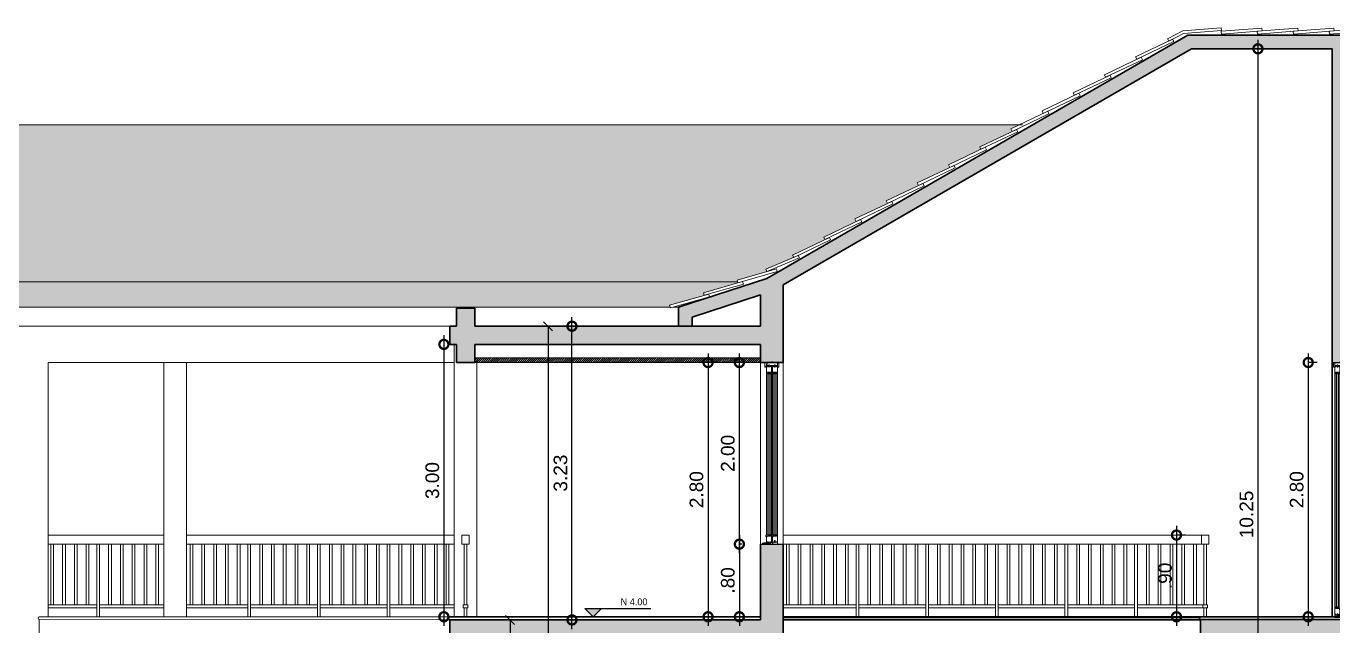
# Model space of a CAD drawing. Header units: metres. Extents: x -44 to 358, y -286 to 66.
# Drawn here: x 79.37 to 93.77, y -49.36 to -42.75 of the extents above; entities that cross this region are included whole.
import ezdxf

# ---------------------------------------------------------------- set-up
doc = ezdxf.new("R2010")
doc.units = ezdxf.units.M
doc.header["$LTSCALE"] = 0.3
doc.header["$PDMODE"] = 3
doc.linetypes.add('CONTINU', pattern=[0])
for name, color, linetype, lineweight in [('A-FLOR', 253, 'Continuous', 0), ('A-ROOF', 7, 'Continuous', 9), ('A-WALL', 7, 'Continuous', 30), ('corte', 7, 'Continuous', 30), ('PLF 01', 252, 'Continuous', 9), ('SE-2', 252, 'Continuous', 9), ('SE-3', 253, 'Continuous', 5)]:
    doc.layers.add(name, color=color, linetype=linetype, lineweight=lineweight)
doc.layers.add('DIMENSIONES', color=7, linetype='Continuous')
doc.layers.add('TEXTOS', color=4, linetype='Continuous')
doc.layers.add('PUERTA', color=2, linetype='Continuous', plot=False)
doc.layers.add('RELLENO SECCION', color=8, linetype='Continuous', lineweight=0, transparency=0.4)
doc.styles.add('ESC100-2mm', font='arial.ttf', dxfattribs={"height": 0.15})
doc.styles.add('SMPLEX', font='simplex.shx')
doc.dimstyles.new('DIM-50', dxfattribs={"dimscale": 0.5, "dimtxt": 0.2, "dimasz": 0.2, "dimexe": 0.2, "dimexo": 0.2, "dimgap": 0.1, "dimtad": 0, "dimtih": 1, "dimtoh": 1, "dimzin": 0, "dimdsep": 46, "dimtxsty": 'SMPLEX', "dimblk1": 'OBLIQUE', "dimblk2": 'OBLIQUE', "dimsah": 1, "dimcen": 0.2, "dimclrd": 4, "dimclre": 4, "dimclrt": 4, "dimadec": 0, "dimazin": 0, "dimtfac": 1, "dimtmove": 0, "dimatfit": 3, "dimldrblk": 'OPEN30', "dimfxl": 0.3, "dimfxlon": 1, "dimtfill": 1, "dimtolj": 1, "dimtzin": 0, "dimarcsym": 0})
doc.dimstyles.new('DIMS100', dxfattribs={"dimtxt": 0.15, "dimasz": 0.2, "dimexe": 0.1, "dimexo": 0.1, "dimgap": 0.05, "dimtad": 2, "dimzin": 4, "dimdsep": 46, "dimtxsty": 'ESC100-2mm', "dimblk": 'DOTSMALL', "dimcen": 0.1, "dimdle": 0.1, "dimclrd": 256, "dimclre": 256, "dimclrt": 1, "dimadec": 0, "dimazin": 0, "dimtfac": 1, "dimtix": 1, "dimtmove": 2, "dimatfit": 3, "dimfxl": 1, "dimtolj": 1, "dimtzin": 0, "dimlwd": -1, "dimarcsym": 0})
pattern_1 = [(0, (-390.86144, -50.40968), (0.51816, 0.24384), [0.12192, -0.1016, 0.14224, -0.06096, 0.18288, -0.08128]), (0, (-390.73952, -50.39952), (0.51816, 0.24384), [0.1016, -0.38608, 0.08128, -0.12192]), (0, (-390.49568, -50.42492), (0.51816, 0.24384), [0.06096, -0.62992]), (90, (-390.86144, -50.40968), (-0.17272, 0.24384), [0.23368, -0.74168]), (90, (-390.73952, -50.40968), (-0.17272, 0.24384), [0.2286, -0.74676]), (90, (-390.63792, -50.40968), (-0.17272, 0.24384), [0.21336, -0.762]), (90, (-390.49568, -50.42492), (-0.17272, 0.24384), [0.23368, -0.74168]), (90, (-390.43472, -50.42492), (-0.17272, 0.24384), [0.23368, -0.74168]), (90, (-390.25184, -50.40968), (-0.17272, 0.24384), [0.22352, -0.75184])]

# ---------------------------------------------------------------- blocks, each defined once
blk = doc.blocks.new('Fenton Door Base01')
blk.add_lwpolyline([(50, 66), (50, 58), (54, 57), (54, 1), (52, 0), (47, 0), (47, 6), (44, 6), (44, 0), (10, 0), (10, 6), (7, 6), (7, 0), (1, 0), (0, 1), (0, 82), (1, 84), (9, 86), (10, 86), (11, 86), (11, 68), (34, 68), (50, 66)], close=True)
blk = doc.blocks.new('Fenton Door Base02')
blk.add_lwpolyline([(24, 0), (10, 0), (10, 6), (7, 6), (7, 0), (1, 0), (0, 1), (0, 82), (1, 84), (9, 86), (10, 86), (11, 86), (11, 68), (34, 68), (50, 66), (50, 58), (54, 57), (54, 1), (52, 0), (47, 0), (47, 6), (44, 6), (44, 0), (30, 0), (30, 10), (24, 10)], close=True)
blk = doc.blocks.new('Fenton Door Jamb03')
blk.add_lwpolyline([(84, 1), (86, 9), (86, 10), (86, 11), (68, 11), (68, 52), (67, 54), (1, 54), (0, 52), (0, 47), (6, 47), (6, 44), (0, 44), (0, 30), (10, 30), (10, 24), (0, 24), (0, 10), (6, 10), (6, 7), (0, 7), (0, 1), (1, 0), (82, 0)], close=True)
blk = doc.blocks.new('Fenton Bead')
at = {"color": 7}
blk.add_lwpolyline([(2, 12, -0.341999), (0, 11), (0, 11), (0, 1), (1, 0), (18, 0), (18, 0), (15, 13, 0.339454), (13, 14), (4, 14, 0.341999)], format="xyb", close=True, dxfattribs=at)
blk = doc.blocks.new('Fenton Door Drip')
at = {"ltscale": 20}
blk.add_lwpolyline([(19, -9), (19, -22, -0.414138), (17, -24), (15, -24, -0.414214), (14, -22), (14, -17), (0, -15), (0, 0), (15, -4, -0.339454)], format="xyb", close=True, dxfattribs=at)
blk = doc.blocks.new('Fenton Casing Head')
blk.add_lwpolyline([(54, 34), (54, 30), (66, 30), (66, 34), (118, 34), (120, 33), (120, 26), (114, 26), (114, 14), (120, 14), (120, 2), (118, 0), (102, 0), (102, 4), (83, 4), (83, 0), (30, 0), (30, 10), (24, 10), (24, 0), (2, 0), (0, 2), (0, 33), (2, 34), (54, 34)])
blk = doc.blocks.new('Fenton Casing Head Strip')
blk.add_lwpolyline([(16, 16), (0, 19), (0, 12), (-4, 12), (-4, 0), (0, 0), (0, -15), (4, -15), (11, -30, 0.802585), (17, -28), (17, 15)], format="xyb", close=True)
blk = doc.blocks.new('A$C0a39a3fe')
at = {"layer": 'SE-2'}
for p, q in [((0.26, 0.379), (0.26, -2.196)), ((0.277, 0.392), (0.301, 0.387)), ((0.301, 0.392), (0.277, 0.387)), ((0.279, 0.387), (0.299, 0.381)), ((0.299, 0.387), (0.279, 0.381)), ((0.315, 0.378), (0.315, -2.195)), ((0.326, 0.379), (0.326, -2.196)), ((0.343, 0.392), (0.367, 0.387)), ((0.367, 0.392), (0.343, 0.387)), ((0.345, 0.387), (0.365, 0.381)), ((0.365, 0.387), (0.345, 0.381)), ((0.381, -2.195), (0.381, 0.378)), ((0.277, -2.21), (0.301, -2.205)), ((0.301, -2.21), (0.277, -2.205)), ((0.279, -2.205), (0.299, -2.199)), ((0.299, -2.205), (0.279, -2.199)), ((0.343, -2.21), (0.367, -2.205)), ((0.367, -2.21), (0.343, -2.205)), ((0.345, -2.205), (0.365, -2.199)), ((0.365, -2.205), (0.345, -2.199))]:
    blk.add_line(p, q, dxfattribs=at)
for points in [[(0.315, 0.509), (0.327, 0.509), (0.327, 0.496), (0.315, 0.496)], [(0.275, 0.374), (0.275, 0.386), (0.274, 0.386), (0.274, 0.374)], [(0.279, -2.205), (0.279, 0.387), (0.275, 0.387), (0.275, -2.205)], [(0.277, 0.392), (0.277, 0.387), (0.301, 0.387), (0.301, 0.392)], [(0.279, 0.387), (0.279, 0.381), (0.299, 0.381), (0.299, 0.387)], [(0.279, 0.381), (0.279, 0.376), (0.299, 0.376), (0.299, 0.381)], [(0.299, -2.205), (0.299, 0.387), (0.303, 0.387), (0.303, -2.205)], [(0.304, 0.374), (0.304, 0.386), (0.303, 0.386), (0.303, 0.374)], [(0.341, 0.374), (0.341, 0.386), (0.34, 0.386), (0.34, 0.374)], [(0.345, -2.205), (0.345, 0.387), (0.341, 0.387), (0.341, -2.205)], [(0.343, 0.392), (0.343, 0.387), (0.367, 0.387), (0.367, 0.392)], [(0.345, 0.387), (0.345, 0.381), (0.365, 0.381), (0.365, 0.387)], [(0.345, 0.381), (0.345, 0.376), (0.365, 0.376), (0.365, 0.381)], [(0.365, -2.205), (0.365, 0.387), (0.369, 0.387), (0.369, -2.205)], [(0.37, 0.374), (0.37, 0.386), (0.369, 0.386), (0.369, 0.374)], [(0.275, -2.192), (0.275, -2.204), (0.274, -2.204), (0.274, -2.192)], [(0.277, -2.21), (0.277, -2.205), (0.301, -2.205), (0.301, -2.21)], [(0.279, -2.199), (0.279, -2.194), (0.299, -2.194), (0.299, -2.199)], [(0.279, -2.205), (0.279, -2.199), (0.299, -2.199), (0.299, -2.205)], [(0.304, -2.192), (0.304, -2.204), (0.303, -2.204), (0.303, -2.192)], [(0.351, -2.283), (0.351, -2.292), (0.357, -2.292), (0.357, -2.283), (0.381, -2.283), (0.381, -2.309), (0.33, -2.309), (0.33, -2.285), (0.343, -2.285), (0.343, -2.283)], [(0.341, -2.192), (0.341, -2.204), (0.34, -2.204), (0.34, -2.192)], [(0.343, -2.21), (0.343, -2.205), (0.367, -2.205), (0.367, -2.21)], [(0.345, -2.199), (0.345, -2.194), (0.365, -2.194), (0.365, -2.199)], [(0.345, -2.205), (0.345, -2.199), (0.365, -2.199), (0.365, -2.205)], [(0.357, -2.268), (0.351, -2.268), (0.351, -2.288), (0.357, -2.288)], [(0.37, -2.192), (0.37, -2.204), (0.369, -2.204), (0.369, -2.192)]]:
    blk.add_lwpolyline(points, close=True, dxfattribs=at)
blk.add_lwpolyline([(0.379, 0.466), (0.379, 0.465), (0.383, 0.465), (0.39, 0.45, 0.802585), (0.396, 0.451), (0.396, 0.494), (0.394, 0.496), (0.381, 0.498)], format="xyb", dxfattribs=at)
for points in [[(0.306, -2.299), (0.305, -2.299), (0.304, -2.3), (0.291, -2.308, 0.244051), (0.29, -2.308, -0.388176), (0.289, -2.309), (0.288, -2.309, -0.414214), (0.287, -2.308), (0.287, -2.307, 0.414214), (0.286, -2.306), (0.257, -2.307, 0.405973), (0.256, -2.308), (0.256, -2.308, -0.414214), (0.255, -2.309), (0.254, -2.309, -0.414214), (0.253, -2.308), (0.253, -2.308, 0.422502), (0.252, -2.307), (0.238, -2.308, 0.405973), (0.237, -2.308), (0.237, -2.308, -0.414214), (0.236, -2.309), (0.235, -2.309, -0.395103), (0.234, -2.308, 0.403281), (0.234, -2.308), (0.226, -2.308, -0.422502), (0.226, -2.307), (0.226, -2.301, 0.450766), (0.225, -2.3), (0.218, -2.301, 0.329829), (0.218, -2.301, -0.364332), (0.217, -2.302), (0.216, -2.302, -0.414214), (0.216, -2.301), (0.216, -2.3, -0.378582), (0.217, -2.299), (0.218, -2.299), (0.218, -2.299, -0.414214), (0.219, -2.299), (0.219, -2.299), (0.221, -2.299), (0.221, -2.298, -0.414214), (0.222, -2.298), (0.222, -2.298), (0.224, -2.298), (0.224, -2.298, -0.414214), (0.224, -2.298), (0.225, -2.298), (0.227, -2.298), (0.227, -2.298, -0.414214), (0.227, -2.298), (0.228, -2.298), (0.23, -2.297), (0.23, -2.297, -0.414214), (0.23, -2.297), (0.231, -2.297), (0.233, -2.297), (0.233, -2.297, -0.414214), (0.233, -2.297), (0.234, -2.297), (0.236, -2.297), (0.236, -2.296, -0.414214), (0.236, -2.296), (0.237, -2.297), (0.239, -2.296), (0.239, -2.296, -0.414214), (0.239, -2.296), (0.24, -2.296), (0.242, -2.296), (0.242, -2.296, -0.414214), (0.242, -2.296), (0.243, -2.296), (0.245, -2.296), (0.245, -2.295, -0.414214), (0.245, -2.295), (0.246, -2.296), (0.248, -2.295), (0.248, -2.295, -0.414214), (0.248, -2.295), (0.249, -2.295), (0.251, -2.295), (0.251, -2.295, -0.414214), (0.251, -2.295), (0.252, -2.295), (0.254, -2.295), (0.254, -2.294, -0.414214), (0.254, -2.294), (0.255, -2.294), (0.257, -2.294), (0.257, -2.294, -0.414214), (0.257, -2.294), (0.257, -2.294), (0.26, -2.294), (0.26, -2.294, -0.414214), (0.26, -2.293), (0.26, -2.294), (0.263, -2.293), (0.263, -2.293, -0.414214), (0.263, -2.293), (0.263, -2.293), (0.266, -2.293), (0.266, -2.293, -0.414214), (0.266, -2.293), (0.266, -2.293), (0.269, -2.293), (0.269, -2.292, -0.414214), (0.269, -2.292), (0.269, -2.293), (0.272, -2.292), (0.272, -2.292, -0.414214), (0.272, -2.292), (0.272, -2.292), (0.275, -2.292), (0.275, -2.292, -0.414214), (0.275, -2.292), (0.275, -2.292), (0.278, -2.292), (0.278, -2.291, -0.414214), (0.278, -2.291), (0.278, -2.291), (0.281, -2.291), (0.281, -2.291, -0.414214), (0.281, -2.291), (0.281, -2.291), (0.283, -2.291), (0.284, -2.291, -0.414214), (0.284, -2.291), (0.284, -2.291), (0.287, -2.29, 0.378407), (0.287, -2.29), (0.287, -2.288, 0.246831), (0.287, -2.288, -3.20714), (0.29, -2.288, 0.246102), (0.29, -2.288), (0.29, -2.294, 0.09863), (0.29, -2.294), (0.294, -2.302, 0.452928), (0.294, -2.302), (0.328, -2.283, -0.131652), (0.328, -2.283), (0.342, -2.283, -0.414214), (0.342, -2.283), (0.342, -2.285, -0.414214), (0.342, -2.285), (0.33, -2.285, 0.414214), (0.33, -2.285), (0.33, -2.308, -1), (0.328, -2.308), (0.328, -2.287, 0.57735), (0.327, -2.287)], [(0.228, -2.3, 0.378582), (0.228, -2.3), (0.228, -2.305, 0.424375), (0.228, -2.306), (0.29, -2.304, 0.523626), (0.29, -2.302), (0.287, -2.293, 0.337147), (0.286, -2.293)], [(0.291, -2.294), (0.291, -2.29), (0.284, -2.291), (0.262, -2.294), (0.262, -2.291), (0.327, -2.283), (0.294, -2.302, -0.452928), (0.294, -2.302)]]:
    blk.add_lwpolyline(points, format="xyb", close=True, dxfattribs=at)
at = {"layer": 'SE-3'}
for p, q in [((0.213, -2.3), (0.213, 0.5)), ((0.413, 0.5), (0.413, -2.3))]:
    blk.add_line(p, q, dxfattribs=at)
at = {"layer": 'SE-2', "xscale": -0.001000000023175567, "yscale": 0.001000000023175567, "zscale": 0.001000000023175567}
for name, p in [('Fenton Casing Head Strip', (0.261, 0.48)), ('Fenton Casing Head', (0.381, 0.466)), ('Fenton Door Drip', (0.274, -2.192)), ('Fenton Door Base01', (0.315, -2.278)), ('Fenton Door Drip', (0.34, -2.192)), ('Fenton Door Base02', (0.381, -2.278))]:
    blk.add_blockref(name, p, dxfattribs=at)
at = {"layer": 'SE-2', "xscale": -0.001000000023175567, "yscale": 0.001000000023175567, "zscale": 0.001000000023175567, "rotation": 90}
for name, p in [('Fenton Door Jamb03', (0.315, 0.46)), ('Fenton Door Jamb03', (0.381, 0.46)), ('Fenton Bead', (0.274, 0.392)), ('Fenton Bead', (0.34, 0.392))]:
    blk.add_blockref(name, p, dxfattribs=at)
blk = doc.blocks.new('_DotSmall')
at = {"layer": 'PUERTA', "color": 0, "linetype": 'Continuous', "const_width": 0.5}
blk.add_lwpolyline([(-0.0625, 0, 1), (0.0625, 0, 1)], format="xyb", close=True, dxfattribs=at)
blk = doc.blocks.new('*D1071')
at = {"layer": 'DEFPOINTS', "color": 0, "transparency": 16777216}
for p in [(334.2, 30.127), (334.072, 29.327), (334.2, 29.327)]:
    blk.add_point(p, dxfattribs=at)
at = {"layer": 'DIMENSIONES', "transparency": 16777216}
blk.add_line((334.072, 30.227), (334.072, 29.227), dxfattribs=at)
at = {"layer": 'DIMENSIONES', "lineweight": -2, "transparency": 16777216}
for p, q in [((334.1, 30.127), (334.072, 30.127)), ((334.1, 29.327), (334.072, 29.327))]:
    blk.add_line(p, q, dxfattribs=at)
at = {"layer": 'DIMENSIONES', "transparency": 16777216, "xscale": 0.2, "yscale": 0.2, "zscale": 0.2}
for p, rotation in [((334.072, 30.127), 90), ((334.072, 29.327), 270)]:
    blk.add_blockref('_DotSmall', p, dxfattribs=dict(at, rotation=rotation))
at = {"layer": 'DIMENSIONES', "color": 5, "transparency": 16777216, "insert": (333.945, 29.727), "char_height": 0.15, "attachment_point": 5, "rotation": 90, "style": 'ESC100-2mm'}
blk.add_mtext('\\A1;.80', dxfattribs=at)
blk = doc.blocks.new('*D1072')
at = {"layer": 'DEFPOINTS', "color": 0, "transparency": 16777216}
for p in [(334.072, 32.127), (334.2, 32.127), (334.2, 30.127)]:
    blk.add_point(p, dxfattribs=at)
at = {"layer": 'DIMENSIONES', "transparency": 16777216}
blk.add_line((334.072, 30.027), (334.072, 32.227), dxfattribs=at)
at = {"layer": 'DIMENSIONES', "lineweight": -2, "transparency": 16777216}
for p, q in [((334.1, 32.127), (334.072, 32.127)), ((334.1, 30.127), (334.072, 30.127))]:
    blk.add_line(p, q, dxfattribs=at)
at = {"layer": 'DIMENSIONES', "transparency": 16777216, "xscale": 0.2, "yscale": 0.2, "zscale": 0.2}
for p, rotation in [((334.072, 32.127), 90), ((334.072, 30.127), 270)]:
    blk.add_blockref('_DotSmall', p, dxfattribs=dict(at, rotation=rotation))
at = {"layer": 'DIMENSIONES', "color": 5, "transparency": 16777216, "insert": (333.945, 31.127), "char_height": 0.15, "attachment_point": 5, "rotation": 90, "style": 'ESC100-2mm'}
blk.add_mtext('\\A1;2.00', dxfattribs=at)
blk = doc.blocks.new('*D1075')
at = {"layer": 'DEFPOINTS', "color": 0, "transparency": 16777216}
for p in [(340.731, 32.127), (340.342, 29.327), (340.636, 29.327)]:
    blk.add_point(p, dxfattribs=at)
at = {"layer": 'DIMENSIONES', "transparency": 16777216}
blk.add_line((340.342, 32.227), (340.342, 29.227), dxfattribs=at)
at = {"layer": 'DIMENSIONES', "lineweight": -2, "transparency": 16777216}
for p, q in [((340.442, 32.127), (340.342, 32.127)), ((340.442, 29.327), (340.342, 29.327))]:
    blk.add_line(p, q, dxfattribs=at)
at = {"layer": 'DIMENSIONES', "transparency": 16777216, "xscale": 0.2, "yscale": 0.2, "zscale": 0.2}
for p, rotation in [((340.342, 32.127), 90), ((340.342, 29.327), 270)]:
    blk.add_blockref('_DotSmall', p, dxfattribs=dict(at, rotation=rotation))
at = {"layer": 'DIMENSIONES', "color": 5, "transparency": 16777216, "insert": (340.215, 30.727), "char_height": 0.15, "attachment_point": 5, "rotation": 90, "style": 'ESC100-2mm'}
blk.add_mtext('\\A1;2.80', dxfattribs=at)
blk = doc.blocks.new('*D1076')
at = {"layer": 'DEFPOINTS', "color": 0, "transparency": 16777216}
for p in [(340.807, 35.732), (339.926, 25.327), (352.73, 25.327)]:
    blk.add_point(p, dxfattribs=at)
at = {"layer": 'DIMENSIONES', "lineweight": -2, "transparency": 16777216}
for p, q in [((352.63, 35.732), (352.73, 35.732)), ((352.63, 25.327), (352.73, 25.327))]:
    blk.add_line(p, q, dxfattribs=at)
at = {"layer": 'DIMENSIONES', "transparency": 16777216}
blk.add_line((352.73, 35.832), (352.73, 25.227), dxfattribs=at)
at = {"layer": 'DIMENSIONES', "transparency": 16777216, "xscale": 0.2, "yscale": 0.2, "zscale": 0.2}
for p, rotation in [((352.73, 35.732), 90), ((352.73, 25.327), 270)]:
    blk.add_blockref('_DotSmall', p, dxfattribs=dict(at, rotation=rotation))
at = {"layer": 'DIMENSIONES', "color": 5, "transparency": 16777216, "insert": (352.857, 30.529), "char_height": 0.15, "attachment_point": 5, "rotation": 90, "style": 'ESC100-2mm'}
blk.add_mtext('\\A1;10.40', dxfattribs=at)
blk = doc.blocks.new('*D1077')
at = {"layer": 'DEFPOINTS', "color": 0, "transparency": 16777216}
for p in [(339.878, 35.582), (339.788, 25.327), (339.878, 25.327)]:
    blk.add_point(p, dxfattribs=at)
at = {"layer": 'DIMENSIONES', "transparency": 16777216}
blk.add_line((339.788, 35.682), (339.788, 25.227), dxfattribs=at)
at = {"layer": 'DIMENSIONES', "transparency": 16777216, "xscale": 0.2, "yscale": 0.2, "zscale": 0.2}
for p, rotation in [((339.788, 35.582), 90), ((339.788, 25.327), 270)]:
    blk.add_blockref('_DotSmall', p, dxfattribs=dict(at, rotation=rotation))
at = {"layer": 'DIMENSIONES', "color": 5, "transparency": 16777216, "insert": (339.662, 30.454), "char_height": 0.15, "attachment_point": 5, "rotation": 90, "style": 'ESC100-2mm'}
blk.add_mtext('\\A1;10.25', dxfattribs=at)
blk = doc.blocks.new('*D1087')
at = {"layer": 'DEFPOINTS', "color": 0, "transparency": 16777216}
for p in [(339.246, 30.227), (338.89, 29.327), (339.246, 29.327)]:
    blk.add_point(p, dxfattribs=at)
at = {"layer": 'DIMENSIONES', "transparency": 16777216}
blk.add_line((338.89, 30.327), (338.89, 29.227), dxfattribs=at)
at = {"layer": 'DIMENSIONES', "lineweight": -2, "transparency": 16777216}
for p, q in [((338.99, 30.227), (338.89, 30.227)), ((338.99, 29.327), (338.89, 29.327))]:
    blk.add_line(p, q, dxfattribs=at)
at = {"layer": 'DIMENSIONES', "transparency": 16777216, "xscale": 0.2, "yscale": 0.2, "zscale": 0.2}
for p, rotation in [((338.89, 30.227), 90), ((338.89, 29.327), 270)]:
    blk.add_blockref('_DotSmall', p, dxfattribs=dict(at, rotation=rotation))
at = {"layer": 'DIMENSIONES', "color": 5, "transparency": 16777216, "insert": (338.764, 29.777), "char_height": 0.15, "attachment_point": 5, "rotation": 90, "style": 'ESC100-2mm'}
blk.add_mtext('\\A1;.90', dxfattribs=at)
blk = doc.blocks.new('INDI.PISO')
blk.add_hatch(color=256).paths.add_polyline_path([(0, 0), (0.183, 0), (0.092, -0.092)])
blk.add_line((0.183, 0), (0.728, 0))
blk.add_lwpolyline([(0, 0), (0.183, 0), (0.092, -0.092), (0, 0)])
blk = doc.blocks.new('*D1091')
at = {"layer": 'DEFPOINTS', "color": 0, "transparency": 16777216}
for p in [(334.305, 32.127), (333.727, 29.327), (334.305, 29.327)]:
    blk.add_point(p, dxfattribs=at)
at = {"layer": 'DIMENSIONES', "transparency": 16777216}
blk.add_line((333.727, 32.227), (333.727, 29.227), dxfattribs=at)
at = {"layer": 'DIMENSIONES', "lineweight": -2, "transparency": 16777216}
for p, q in [((333.827, 32.127), (333.727, 32.127)), ((333.827, 29.327), (333.727, 29.327))]:
    blk.add_line(p, q, dxfattribs=at)
at = {"layer": 'DIMENSIONES', "transparency": 16777216, "xscale": 0.2, "yscale": 0.2, "zscale": 0.2}
for p, rotation in [((333.727, 32.127), 90), ((333.727, 29.327), 270)]:
    blk.add_blockref('_DotSmall', p, dxfattribs=dict(at, rotation=rotation))
at = {"layer": 'DIMENSIONES', "color": 5, "transparency": 16777216, "insert": (333.6, 30.727), "char_height": 0.15, "attachment_point": 5, "rotation": 90, "style": 'ESC100-2mm'}
blk.add_mtext('\\A1;2.80', dxfattribs=at)
blk = doc.blocks.new('*D1092')
at = {"layer": 'DEFPOINTS', "color": 0, "transparency": 16777216}
for p in [(330.9, 32.327), (330.815, 29.327), (330.9, 29.327)]:
    blk.add_point(p, dxfattribs=at)
at = {"layer": 'DIMENSIONES', "transparency": 16777216}
blk.add_line((330.815, 32.427), (330.815, 29.227), dxfattribs=at)
at = {"layer": 'DIMENSIONES', "transparency": 16777216, "xscale": 0.2, "yscale": 0.2, "zscale": 0.2}
for p, rotation in [((330.815, 32.327), 90), ((330.815, 29.327), 270)]:
    blk.add_blockref('_DotSmall', p, dxfattribs=dict(at, rotation=rotation))
at = {"layer": 'DIMENSIONES', "color": 5, "transparency": 16777216, "insert": (330.688, 30.827), "char_height": 0.15, "attachment_point": 5, "rotation": 90, "style": 'ESC100-2mm'}
blk.add_mtext('\\A1;3.00', dxfattribs=at)
blk = doc.blocks.new('*D1093')
at = {"layer": 'DEFPOINTS', "color": 0, "transparency": 16777216}
for p in [(332.227, 32.527), (332.353, 32.527), (332.395, 29.292)]:
    blk.add_point(p, dxfattribs=at)
at = {"layer": 'DIMENSIONES', "transparency": 16777216}
blk.add_line((332.227, 29.192), (332.227, 32.627), dxfattribs=at)
at = {"layer": 'DIMENSIONES', "lineweight": -2, "transparency": 16777216}
for p, q in [((332.253, 32.527), (332.127, 32.527)), ((332.295, 29.292), (332.127, 29.292))]:
    blk.add_line(p, q, dxfattribs=at)
at = {"layer": 'DIMENSIONES', "transparency": 16777216, "xscale": 0.2, "yscale": 0.2, "zscale": 0.2}
for p, rotation in [((332.227, 32.527), 90), ((332.227, 29.292), 270)]:
    blk.add_blockref('_DotSmall', p, dxfattribs=dict(at, rotation=rotation))
at = {"layer": 'DIMENSIONES', "color": 1, "transparency": 16777216, "insert": (332.101, 30.909), "char_height": 0.15, "attachment_point": 5, "rotation": 90, "style": 'ESC100-2mm'}
blk.add_mtext('\\A1;3.23', dxfattribs=at)
blk = doc.blocks.new('_OBLIQUE')
at = {"color": 0, "linetype": 'ByBlock'}
blk.add_line((-0.5, -0.5), (0.5, 0.5), dxfattribs=at)
blk = doc.blocks.new('*D1612')
at = {"layer": 'DEFPOINTS', "color": 0, "ltscale": 0.2, "transparency": 16777216}
for p in [(84.216, -49.294), (84.705, -49.294), (84.216, -50.059)]:
    blk.add_point(p, dxfattribs=at)
at = {"layer": 'DIMENSIONES', "color": 4, "lineweight": -2, "ltscale": 0.2, "transparency": 16777216}
for p, q in [((84.555, -49.294), (84.805, -49.294)), ((84.705, -49.294), (84.705, -49.576)), ((84.705, -50.059), (84.705, -49.776)), ((84.555, -50.059), (84.805, -50.059))]:
    blk.add_line(p, q, dxfattribs=at)
at = {"layer": 'DIMENSIONES', "color": 4, "lineweight": -2, "ltscale": 0.2, "transparency": 16777216, "xscale": 0.1, "yscale": 0.1, "zscale": 0.1}
for p, rotation in [((84.705, -49.294), 90), ((84.705, -50.059), 270)]:
    blk.add_blockref('_OBLIQUE', p, dxfattribs=dict(at, rotation=rotation))
at = {"layer": 'DIMENSIONES', "color": 4, "ltscale": 0.2, "transparency": 16777216, "insert": (84.705, -49.676), "char_height": 0.1, "attachment_point": 5, "style": 'SMPLEX', "bg_fill": 3, "box_fill_scale": 1.1, "bg_fill_color": 256, "bg_fill_true_color": 13158600, "bg_fill_transparency": 0}
blk.add_mtext('\\A1;0.77', dxfattribs=at)
blk = doc.blocks.new('_Open30')
at = {"color": 0, "lineweight": -2}
for p, q in [((-1, 0.27), (0, 0)), ((0, 0), (-1, -0.27)), ((0, 0), (-1, 0))]:
    blk.add_line(p, q, dxfattribs=at)
blk = doc.blocks.new('*D2229')
at = {"layer": 'DEFPOINTS', "color": 0, "ltscale": 0.2, "transparency": 16777216}
for p in [(85.659, -46.059), (85.124, -53.259), (85.659, -53.259)]:
    blk.add_point(p, dxfattribs=at)
at = {"layer": 'DIMENSIONES', "color": 4, "lineweight": -2, "ltscale": 0.2, "transparency": 16777216}
for p, q in [((85.274, -46.059), (85.024, -46.059)), ((85.124, -46.059), (85.124, -49.559)), ((85.124, -53.259), (85.124, -49.759)), ((85.274, -53.259), (85.024, -53.259))]:
    blk.add_line(p, q, dxfattribs=at)
at = {"layer": 'DIMENSIONES', "color": 4, "lineweight": -2, "ltscale": 0.2, "transparency": 16777216, "xscale": 0.1, "yscale": 0.1, "zscale": 0.1}
for p, rotation in [((85.124, -46.059), 90), ((85.124, -53.259), 270)]:
    blk.add_blockref('_OBLIQUE', p, dxfattribs=dict(at, rotation=rotation))
at = {"layer": 'DIMENSIONES', "color": 4, "ltscale": 0.2, "transparency": 16777216, "insert": (85.124, -49.659), "char_height": 0.1, "attachment_point": 5, "style": 'SMPLEX', "bg_fill": 3, "box_fill_scale": 1.1, "bg_fill_color": 256, "bg_fill_true_color": 13158600, "bg_fill_transparency": 0}
blk.add_mtext('\\A1;7.20', dxfattribs=at)
blk = doc.blocks.new('A$Cc7007afc')
at = {"layer": 'PLF 01'}
h = blk.add_hatch(dxfattribs=at)
h.set_pattern_fill('LINE', color=256, scale=0.005, angle=45)
h.set_pattern_definition([(45, (-549.419452, -61.744585), (-0.01122532015, 0.01122532015), [])])
h.paths.add_polyline_path([(27.048, 9.163), (27.048, 9.113), (30.198, 9.113), (30.198, 9.163)])
at = {"layer": 'RELLENO SECCION', "linetype": 'CONTINU', "transparency": 33554495}
h = blk.add_hatch(color=256, dxfattribs=at)
h.dxf.hatch_style = 1
h.paths.add_polyline_path([(36.916, 12.718), (34.907, 12.718), (30.269, 10.04), (29.295, 9.723), (29.295, 9.513), (29.445, 9.513), (29.445, 9.614), (30.198, 9.859), (30.198, 9.513), (27.048, 9.513), (27.048, 9.713), (26.848, 9.713), (26.848, 9.513), (26.773, 9.513), (26.773, 9.313), (26.848, 9.313), (26.848, 9.113), (27.048, 9.113), (27.048, 9.313), (30.198, 9.313), (30.198, 9.113), (30.318, 9.113), (30.323, 9.113), (30.336, 9.113), (30.448, 9.113), (30.448, 9.97), (34.947, 12.568), (36.498, 12.568), (36.498, 9.113), (36.584, 9.113), (36.584, 9.122), (36.596, 9.122), (36.698, 9.113), (36.698, 12.568), (36.876, 12.568), (41.398, 9.957), (41.398, 9.213), (41.648, 9.213), (41.648, 9.874), (42.448, 9.614), (42.448, 9.513), (42.598, 9.513), (42.598, 9.723), (41.464, 10.092)])
h.paths.add_polyline_path([(41.775, 6.283), (35.048, 6.283), (35.048, 6.113), (36.498, 6.113), (36.498, 5.313), (36.584, 5.313), (36.584, 5.313), (36.588, 5.313), (36.596, 5.313), (36.698, 5.313), (36.698, 6.113), (41.398, 6.113), (41.398, 5.513), (41.648, 5.513), (41.648, 6.113), (41.775, 6.113)])
h = blk.add_hatch(color=256, dxfattribs=at)
h.dxf.hatch_style = 1
h.paths.add_polyline_path([(30.448, 7.11), (30.198, 7.113), (30.198, 7.11), (30.198, 6.278), (26.773, 6.278), (26.773, 6.113), (26.848, 6.113), (26.848, 5.513), (27.048, 5.513), (27.048, 6.113), (30.198, 6.113), (30.198, 5.313), (30.301, 5.313), (30.301, 5.322), (30.313, 5.322), (30.313, 5.313), (30.448, 5.313), (30.448, 6.113)])
at = {"layer": 'SE-3'}
h = blk.add_hatch(dxfattribs=at)
h.set_pattern_fill('AR-RSHKE', color=256, scale=0.0008)
h.set_pattern_definition(pattern_1)
h.paths.add_polyline_path([(32.284, 11.261), (32.27, 11.289), (32.627, 11.46), (32.614, 11.488), (32.971, 11.658), (32.958, 11.686), (33.052, 11.731), (18.448, 11.731), (15.45, 10), (29.946, 10), (29.94, 10.021), (30.269, 10.114), (30.256, 10.143), (30.564, 10.271), (30.551, 10.297), (30.909, 10.467), (30.895, 10.495), (31.252, 10.666), (31.239, 10.694), (31.596, 10.864), (31.583, 10.892), (31.94, 11.063), (31.926, 11.091)])
h = blk.add_hatch(dxfattribs=at)
h.set_pattern_fill('AR-RSHKE', color=256, scale=0.0008)
h.set_pattern_definition(pattern_1)
h.paths.add_polyline_path([(29.202, 9.723), (29.196, 9.744), (29.577, 9.852), (29.568, 9.882), (29.949, 9.991), (29.946, 10), (15.45, 10), (14.598, 9.723)])
at = {"layer": 'A-FLOR', "lineweight": 35}
for p, q in [((30.448, 6.313), (35.048, 6.313)), ((30.448, 6.283), (35.048, 6.283))]:
    blk.add_line(p, q, dxfattribs=at)
at = {"layer": 'A-ROOF'}
blk.add_line((29.234, 9.723), (29.295, 9.723), dxfattribs=at)
at = {"layer": 'A-WALL', "lineweight": 25}
blk.add_line((36.498, 9.113), (36.698, 9.113), dxfattribs=at)
at = {"layer": 'A-WALL'}
blk.add_line((36.498, 6.313), (36.498, 9.113), dxfattribs=at)
at = {"layer": 'corte'}
for p, q in [((34.907, 12.718), (30.269, 10.04)), ((36.916, 12.718), (34.907, 12.718)), ((30.448, 9.97), (34.947, 12.568)), ((36.498, 12.568), (34.947, 12.568)), ((36.498, 12.568), (36.498, 9.113)), ((30.269, 10.04), (29.295, 9.723)), ((30.448, 9.113), (30.448, 9.97)), ((29.445, 9.614), (30.198, 9.859)), ((30.198, 9.859), (30.198, 9.513)), ((27.048, 9.713), (26.848, 9.713)), ((26.848, 9.713), (26.848, 9.513)), ((27.048, 9.513), (27.048, 9.713)), ((29.295, 9.723), (29.295, 9.513)), ((26.848, 9.513), (26.773, 9.513)), ((26.773, 9.513), (26.773, 9.313)), ((30.198, 9.513), (27.048, 9.513)), ((29.445, 9.614), (29.445, 9.513)), ((26.773, 9.313), (26.848, 9.313)), ((26.848, 9.313), (26.848, 9.113)), ((27.048, 9.313), (30.198, 9.313)), ((27.048, 9.313), (27.048, 9.113)), ((30.198, 9.313), (30.198, 9.113)), ((26.848, 9.113), (27.048, 9.113)), ((30.198, 9.113), (30.448, 9.113)), ((30.198, 7.113), (30.198, 6.278)), ((30.198, 7.113), (30.448, 7.11)), ((30.448, 7.11), (30.448, 6.113)), ((30.198, 6.313), (26.773, 6.313)), ((26.773, 6.278), (26.773, 6.113)), ((30.198, 6.278), (26.773, 6.278)), ((36.693, 6.313), (35.048, 6.313)), ((35.048, 6.283), (35.048, 6.113)), ((41.775, 6.283), (35.048, 6.283))]:
    blk.add_line(p, q, dxfattribs=at)
for centre, radius, start, end in [((26.779, 6.295), 0.0184, 108.0955, 251.9045), ((35.051, 6.298), 0.0152, 99.4597, 260.5403)]:
    blk.add_arc(centre, radius, start, end, dxfattribs=at)
at = {"layer": 'PLF 01'}
for p, q in [((27.048, 9.163), (30.198, 9.163)), ((27.048, 9.113), (30.198, 9.113))]:
    blk.add_line(p, q, dxfattribs=at)
at = {"layer": 'SE-2'}
for p, q in [((26.823, 9.313), (26.823, 6.313)), ((22.348, 6.313), (22.348, 9.113)), ((22.348, 9.113), (23.644, 9.113)), ((23.623, 9.113), (23.623, 6.317)), ((23.644, 9.113), (26.823, 9.113)), ((23.873, 6.317), (23.873, 9.113)), ((27.073, 9.113), (27.073, 6.313)), ((30.263, 8.992), (30.263, 7.215)), ((30.28, 9.005), (30.304, 9)), ((30.304, 9.005), (30.28, 9)), ((30.282, 9), (30.302, 8.994)), ((30.302, 9), (30.282, 8.994)), ((30.318, 8.991), (30.318, 7.215)), ((30.329, 8.992), (30.329, 7.215)), ((30.346, 9.005), (30.37, 9)), ((30.37, 9.005), (30.346, 9)), ((30.348, 9), (30.368, 8.994)), ((30.368, 9), (30.348, 8.994)), ((30.384, 7.215), (30.384, 8.991)), ((26.987, 7.213), (26.907, 7.213)), ((26.907, 7.113), (26.907, 7.213)), ((30.28, 7.201), (30.304, 7.206)), ((30.304, 7.201), (30.28, 7.206)), ((30.282, 7.206), (30.302, 7.212)), ((30.302, 7.206), (30.282, 7.212)), ((30.346, 7.201), (30.37, 7.206)), ((30.37, 7.201), (30.346, 7.206)), ((30.348, 7.206), (30.368, 7.212)), ((30.368, 7.206), (30.348, 7.212)), ((35.139, 7.213), (35.059, 7.213)), ((35.059, 7.113), (35.059, 7.213)), ((26.987, 7.113), (26.907, 7.113)), ((35.139, 7.113), (35.059, 7.113)), ((26.932, 6.413), (26.932, 6.313)), ((26.962, 6.413), (26.962, 6.313)), ((35.084, 6.413), (35.084, 6.313)), ((35.114, 6.413), (35.114, 6.313))]:
    blk.add_line(p, q, dxfattribs=at)
for points in [[(34.853, 12.767), (34.683, 12.679), (34.697, 12.652), (34.861, 12.737)], [(34.853, 12.767), (35.277, 12.799), (35.279, 12.77), (34.861, 12.737)], [(26.987, 7.213), (26.987, 7.113), (26.932, 7.113), (26.932, 6.443), (26.962, 6.443), (26.962, 7.113)], [(35.139, 7.213), (35.139, 7.113), (35.084, 7.113), (35.084, 6.443), (35.114, 6.443), (35.114, 7.113)]]:
    blk.add_lwpolyline(points, dxfattribs=at)
for points in [[(35.276, 12.761), (35.724, 12.796), (35.727, 12.766), (35.278, 12.731)], [(35.673, 12.761), (36.121, 12.796), (36.124, 12.766), (35.675, 12.731)], [(36.07, 12.761), (36.518, 12.796), (36.521, 12.766), (36.072, 12.731)], [(36.923, 12.796), (37.14, 12.683), (37.126, 12.657), (36.917, 12.766), (36.469, 12.731), (36.467, 12.761)], [(34.739, 12.674), (34.333, 12.48), (34.346, 12.453), (34.752, 12.647)], [(34.395, 12.475), (33.989, 12.281), (34.002, 12.254), (34.408, 12.448)], [(34.051, 12.277), (33.645, 12.083), (33.658, 12.056), (34.064, 12.25)], [(33.708, 12.078), (33.302, 11.885), (33.314, 11.857), (33.72, 12.051)], [(33.364, 11.88), (32.958, 11.686), (32.971, 11.659), (33.377, 11.853)], [(33.02, 11.681), (32.614, 11.488), (32.627, 11.461), (33.033, 11.654)], [(32.676, 11.483), (32.27, 11.289), (32.283, 11.262), (32.689, 11.456)], [(32.332, 11.284), (31.926, 11.091), (31.939, 11.064), (32.345, 11.257)], [(31.989, 11.086), (31.583, 10.892), (31.596, 10.865), (32.002, 11.059)], [(31.645, 10.888), (31.239, 10.694), (31.252, 10.667), (31.658, 10.861)], [(31.301, 10.689), (30.895, 10.495), (30.908, 10.468), (31.314, 10.662)], [(30.957, 10.491), (30.551, 10.297), (30.564, 10.27), (30.97, 10.464)], [(30.614, 10.292), (30.256, 10.143), (30.269, 10.116), (30.627, 10.265)], [(30.373, 10.144), (29.94, 10.021), (29.949, 9.992), (30.381, 10.115)], [(30.001, 10.006), (29.568, 9.882), (29.577, 9.853), (30.009, 9.977)], [(29.629, 9.867), (29.196, 9.744), (29.205, 9.715), (29.637, 9.838)], [(30.318, 9.122), (30.33, 9.122), (30.33, 9.109), (30.318, 9.109)], [(30.278, 8.987), (30.278, 8.999), (30.277, 8.999), (30.277, 8.987)], [(30.282, 7.206), (30.282, 9), (30.278, 9), (30.278, 7.206)], [(30.28, 9.005), (30.28, 9), (30.304, 9), (30.304, 9.005)], [(30.282, 9), (30.282, 8.994), (30.302, 8.994), (30.302, 9)], [(30.282, 8.994), (30.282, 8.989), (30.302, 8.989), (30.302, 8.994)], [(30.302, 7.206), (30.302, 9), (30.306, 9), (30.306, 7.206)], [(30.307, 8.987), (30.307, 8.999), (30.306, 8.999), (30.306, 8.987)], [(30.344, 8.987), (30.344, 8.999), (30.343, 8.999), (30.343, 8.987)], [(30.348, 7.206), (30.348, 9), (30.344, 9), (30.344, 7.206)], [(30.346, 9.005), (30.346, 9), (30.37, 9), (30.37, 9.005)], [(30.348, 9), (30.348, 8.994), (30.368, 8.994), (30.368, 9)], [(30.348, 8.994), (30.348, 8.989), (30.368, 8.989), (30.368, 8.994)], [(30.368, 7.206), (30.368, 9), (30.372, 9), (30.372, 7.206)], [(30.373, 8.987), (30.373, 8.999), (30.372, 8.999), (30.372, 8.987)], [(30.278, 7.218), (30.278, 7.206), (30.277, 7.206), (30.277, 7.218)], [(30.28, 7.201), (30.28, 7.206), (30.304, 7.206), (30.304, 7.201)], [(30.282, 7.212), (30.282, 7.217), (30.302, 7.217), (30.302, 7.212)], [(30.282, 7.206), (30.282, 7.212), (30.302, 7.212), (30.302, 7.206)], [(30.307, 7.218), (30.307, 7.206), (30.306, 7.206), (30.306, 7.218)], [(30.344, 7.218), (30.344, 7.206), (30.343, 7.206), (30.343, 7.218)], [(30.346, 7.201), (30.346, 7.206), (30.37, 7.206), (30.37, 7.201)], [(30.348, 7.212), (30.348, 7.217), (30.368, 7.217), (30.368, 7.212)], [(30.348, 7.206), (30.348, 7.212), (30.368, 7.212), (30.368, 7.206)], [(30.373, 7.218), (30.373, 7.206), (30.372, 7.206), (30.372, 7.218)], [(30.354, 7.139), (30.354, 7.13), (30.36, 7.13), (30.36, 7.139), (30.384, 7.139), (30.384, 7.113), (30.333, 7.113), (30.333, 7.137), (30.345, 7.137), (30.345, 7.139)], [(30.36, 7.153), (30.354, 7.153), (30.354, 7.133), (30.36, 7.133)], [(26.922, 6.443), (26.972, 6.443), (26.972, 6.413), (26.922, 6.413)], [(35.074, 6.443), (35.124, 6.443), (35.124, 6.413), (35.074, 6.413)]]:
    blk.add_lwpolyline(points, close=True, dxfattribs=at)
blk.add_lwpolyline([(30.382, 9.079), (30.382, 9.078), (30.386, 9.078), (30.393, 9.063, 0.802585), (30.399, 9.064), (30.399, 9.107), (30.397, 9.109), (30.384, 9.111)], format="xyb", dxfattribs=at)
for points in [[(30.309, 7.123), (30.308, 7.123), (30.307, 7.122), (30.293, 7.114, 0.244051), (30.293, 7.114, -0.388176), (30.292, 7.113), (30.291, 7.113, -0.414214), (30.29, 7.114), (30.29, 7.115, 0.414214), (30.289, 7.116), (30.26, 7.115, 0.405973), (30.259, 7.115), (30.259, 7.114, -0.414214), (30.258, 7.113), (30.257, 7.113, -0.414214), (30.256, 7.114), (30.256, 7.114, 0.422502), (30.255, 7.115), (30.241, 7.115, 0.405973), (30.24, 7.114), (30.24, 7.114, -0.414214), (30.239, 7.113), (30.238, 7.113, -0.395103), (30.237, 7.114, 0.403281), (30.236, 7.115), (30.229, 7.114, -0.422502), (30.229, 7.115), (30.229, 7.122, 0.450766), (30.228, 7.122), (30.221, 7.121, 0.329829), (30.221, 7.121, -0.364332), (30.22, 7.121), (30.219, 7.121, -0.414214), (30.219, 7.121), (30.219, 7.122, -0.378582), (30.22, 7.123), (30.221, 7.123), (30.221, 7.124, -0.414214), (30.221, 7.124), (30.222, 7.123), (30.224, 7.124), (30.224, 7.124, -0.414214), (30.224, 7.124), (30.225, 7.124), (30.227, 7.124), (30.227, 7.124, -0.414214), (30.227, 7.124), (30.228, 7.124), (30.23, 7.124), (30.23, 7.125, -0.414214), (30.23, 7.125), (30.231, 7.125), (30.233, 7.125), (30.233, 7.125, -0.414214), (30.233, 7.125), (30.233, 7.125), (30.236, 7.125), (30.236, 7.125, -0.414214), (30.236, 7.126), (30.236, 7.125), (30.239, 7.126), (30.239, 7.126, -0.414214), (30.239, 7.126), (30.239, 7.126), (30.242, 7.126), (30.242, 7.126, -0.414214), (30.242, 7.126), (30.242, 7.126), (30.245, 7.126), (30.245, 7.127, -0.414214), (30.245, 7.127), (30.245, 7.126), (30.248, 7.127), (30.248, 7.127, -0.414214), (30.248, 7.127), (30.248, 7.127), (30.251, 7.127), (30.251, 7.127, -0.414214), (30.251, 7.127), (30.251, 7.127), (30.254, 7.127), (30.254, 7.128, -0.414214), (30.254, 7.128), (30.254, 7.128), (30.256, 7.128), (30.257, 7.128, -0.414214), (30.257, 7.128), (30.257, 7.128), (30.259, 7.128), (30.26, 7.128, -0.414214), (30.26, 7.128), (30.26, 7.128), (30.262, 7.129), (30.263, 7.129, -0.414214), (30.263, 7.129), (30.263, 7.129), (30.265, 7.129), (30.266, 7.129, -0.414214), (30.266, 7.129), (30.266, 7.129), (30.268, 7.129), (30.269, 7.129, -0.414214), (30.269, 7.13), (30.269, 7.129), (30.271, 7.13), (30.272, 7.13, -0.414214), (30.272, 7.13), (30.272, 7.13), (30.274, 7.13), (30.275, 7.13, -0.414214), (30.275, 7.13), (30.275, 7.13), (30.277, 7.13), (30.278, 7.131, -0.414214), (30.278, 7.131), (30.278, 7.13), (30.28, 7.131), (30.281, 7.131, -0.414214), (30.281, 7.131), (30.281, 7.131), (30.283, 7.131), (30.283, 7.131, -0.414214), (30.284, 7.131), (30.284, 7.131), (30.286, 7.131), (30.286, 7.132, -0.414214), (30.287, 7.132), (30.287, 7.132), (30.289, 7.132, 0.378407), (30.29, 7.133), (30.29, 7.134, 0.246831), (30.29, 7.134, -3.20714), (30.293, 7.134, 0.246102), (30.293, 7.134), (30.293, 7.128, 0.09863), (30.293, 7.128), (30.296, 7.12, 0.452928), (30.297, 7.12), (30.331, 7.139, -0.131652), (30.331, 7.139), (30.345, 7.139, -0.414214), (30.345, 7.139), (30.345, 7.138, -0.414214), (30.345, 7.137), (30.333, 7.137, 0.414214), (30.333, 7.137), (30.333, 7.114, -1), (30.331, 7.114), (30.331, 7.135, 0.57735), (30.33, 7.135)], [(30.231, 7.121, 0.378582), (30.231, 7.12), (30.231, 7.115, 0.424375), (30.231, 7.115), (30.292, 7.117, 0.523626), (30.293, 7.118), (30.289, 7.127, 0.337147), (30.288, 7.128)], [(30.293, 7.126), (30.293, 7.131), (30.287, 7.13), (30.264, 7.127), (30.264, 7.129), (30.33, 7.137), (30.297, 7.118, -0.452928), (30.297, 7.118)]]:
    blk.add_lwpolyline(points, format="xyb", close=True, dxfattribs=at)
at = {"layer": 'SE-3'}
for p, q in [((18.448, 11.731), (33.085, 11.731)), ((15.45, 10), (29.946, 10)), ((14.598, 9.723), (29.202, 9.723)), ((26.848, 9.513), (14.598, 9.513)), ((30.198, 7.11), (30.198, 9.113)), ((30.448, 9.113), (30.448, 7.11)), ((23.623, 7.213), (22.349, 7.213)), ((26.823, 7.213), (23.873, 7.213)), ((35.062, 7.213), (30.448, 7.213)), ((23.623, 7.113), (22.349, 7.113)), ((26.823, 7.113), (23.873, 7.113)), ((35.062, 7.113), (30.448, 7.113)), ((22.248, 6.313), (26.773, 6.313)), ((22.248, 6.113), (22.248, 6.283)), ((22.248, 6.283), (26.773, 6.278))]:
    blk.add_line(p, q, dxfattribs=at)
for points in [[(22.376, 7.113), (22.406, 7.113), (22.406, 6.443), (22.376, 6.443)], [(22.506, 7.113), (22.536, 7.113), (22.536, 6.443), (22.506, 6.443)], [(22.636, 7.113), (22.666, 7.113), (22.666, 6.443), (22.636, 6.443)], [(22.766, 7.113), (22.796, 7.113), (22.796, 6.443), (22.766, 6.443)], [(22.883, 7.113), (22.913, 7.113), (22.913, 6.313), (22.883, 6.313)], [(23.013, 7.113), (23.043, 7.113), (23.043, 6.443), (23.013, 6.443)], [(23.143, 7.113), (23.173, 7.113), (23.173, 6.443), (23.143, 6.443)], [(23.273, 7.113), (23.303, 7.113), (23.303, 6.443), (23.273, 6.443)], [(23.403, 7.113), (23.433, 7.113), (23.433, 6.443), (23.403, 6.443)], [(23.533, 7.113), (23.563, 7.113), (23.563, 6.443), (23.533, 6.443)], [(23.911, 7.113), (23.941, 7.113), (23.941, 6.443), (23.911, 6.443)], [(24.041, 7.113), (24.071, 7.113), (24.071, 6.443), (24.041, 6.443)], [(24.171, 7.113), (24.201, 7.113), (24.201, 6.443), (24.171, 6.443)], [(24.301, 7.113), (24.331, 7.113), (24.331, 6.443), (24.301, 6.443)], [(24.431, 7.113), (24.461, 7.113), (24.461, 6.443), (24.431, 6.443)], [(24.548, 7.113), (24.578, 7.113), (24.578, 6.313), (24.548, 6.313)], [(24.678, 7.113), (24.708, 7.113), (24.708, 6.443), (24.678, 6.443)], [(24.808, 7.113), (24.838, 7.113), (24.838, 6.443), (24.808, 6.443)], [(24.938, 7.113), (24.968, 7.113), (24.968, 6.443), (24.938, 6.443)], [(25.068, 7.113), (25.098, 7.113), (25.098, 6.443), (25.068, 6.443)], [(25.198, 7.113), (25.228, 7.113), (25.228, 6.443), (25.198, 6.443)], [(25.316, 7.113), (25.346, 7.113), (25.346, 6.313), (25.316, 6.313)], [(25.446, 7.113), (25.476, 7.113), (25.476, 6.443), (25.446, 6.443)], [(25.576, 7.113), (25.606, 7.113), (25.606, 6.443), (25.576, 6.443)], [(25.706, 7.113), (25.736, 7.113), (25.736, 6.443), (25.706, 6.443)], [(25.836, 7.113), (25.866, 7.113), (25.866, 6.443), (25.836, 6.443)], [(25.966, 7.113), (25.996, 7.113), (25.996, 6.443), (25.966, 6.443)], [(26.083, 7.113), (26.113, 7.113), (26.113, 6.313), (26.083, 6.313)], [(26.213, 7.113), (26.243, 7.113), (26.243, 6.443), (26.213, 6.443)], [(26.343, 7.113), (26.373, 7.113), (26.373, 6.443), (26.343, 6.443)], [(26.473, 7.113), (26.503, 7.113), (26.503, 6.443), (26.473, 6.443)], [(26.603, 7.113), (26.633, 7.113), (26.633, 6.443), (26.603, 6.443)], [(26.733, 7.113), (26.763, 7.113), (26.763, 6.443), (26.733, 6.443)], [(30.484, 7.113), (30.514, 7.113), (30.514, 6.443), (30.484, 6.443)], [(30.614, 7.113), (30.644, 7.113), (30.644, 6.443), (30.614, 6.443)], [(30.744, 7.113), (30.774, 7.113), (30.774, 6.443), (30.744, 6.443)], [(30.874, 7.113), (30.904, 7.113), (30.904, 6.443), (30.874, 6.443)], [(31.004, 7.113), (31.034, 7.113), (31.034, 6.443), (31.004, 6.443)], [(31.134, 7.113), (31.164, 7.113), (31.164, 6.443), (31.134, 6.443)], [(31.252, 7.113), (31.282, 7.113), (31.282, 6.313), (31.252, 6.313)], [(31.382, 7.113), (31.412, 7.113), (31.412, 6.443), (31.382, 6.443)], [(31.512, 7.113), (31.542, 7.113), (31.542, 6.443), (31.512, 6.443)], [(31.642, 7.113), (31.672, 7.113), (31.672, 6.443), (31.642, 6.443)], [(31.772, 7.113), (31.802, 7.113), (31.802, 6.443), (31.772, 6.443)], [(31.902, 7.113), (31.932, 7.113), (31.932, 6.443), (31.902, 6.443)], [(32.019, 7.113), (32.049, 7.113), (32.049, 6.313), (32.019, 6.313)], [(32.149, 7.113), (32.179, 7.113), (32.179, 6.443), (32.149, 6.443)], [(32.279, 7.113), (32.309, 7.113), (32.309, 6.443), (32.279, 6.443)], [(32.409, 7.113), (32.439, 7.113), (32.439, 6.443), (32.409, 6.443)], [(32.539, 7.113), (32.569, 7.113), (32.569, 6.443), (32.539, 6.443)], [(32.669, 7.113), (32.699, 7.113), (32.699, 6.443), (32.669, 6.443)], [(32.787, 7.113), (32.817, 7.113), (32.817, 6.313), (32.787, 6.313)], [(32.917, 7.113), (32.947, 7.113), (32.947, 6.443), (32.917, 6.443)], [(33.047, 7.113), (33.077, 7.113), (33.077, 6.443), (33.047, 6.443)], [(33.177, 7.113), (33.207, 7.113), (33.207, 6.443), (33.177, 6.443)], [(33.307, 7.113), (33.337, 7.113), (33.337, 6.443), (33.307, 6.443)], [(33.437, 7.113), (33.467, 7.113), (33.467, 6.443), (33.437, 6.443)], [(33.554, 7.113), (33.584, 7.113), (33.584, 6.313), (33.554, 6.313)], [(33.684, 7.113), (33.714, 7.113), (33.714, 6.443), (33.684, 6.443)], [(33.814, 7.113), (33.844, 7.113), (33.844, 6.443), (33.814, 6.443)], [(33.944, 7.113), (33.974, 7.113), (33.974, 6.443), (33.944, 6.443)], [(34.074, 7.113), (34.104, 7.113), (34.104, 6.443), (34.074, 6.443)], [(34.204, 7.113), (34.234, 7.113), (34.234, 6.443), (34.204, 6.443)], [(34.322, 7.113), (34.352, 7.113), (34.352, 6.313), (34.322, 6.313)], [(34.452, 7.113), (34.482, 7.113), (34.482, 6.443), (34.452, 6.443)], [(34.582, 7.113), (34.612, 7.113), (34.612, 6.443), (34.582, 6.443)], [(34.712, 7.113), (34.742, 7.113), (34.742, 6.443), (34.712, 6.443)], [(34.842, 7.113), (34.872, 7.113), (34.872, 6.443), (34.842, 6.443)], [(34.972, 7.113), (35.002, 7.113), (35.002, 6.443), (34.972, 6.443)], [(22.883, 6.413), (22.883, 6.443), (22.348, 6.443), (22.348, 6.413)], [(23.623, 6.413), (23.623, 6.443), (22.913, 6.443), (22.913, 6.413)], [(24.548, 6.413), (24.548, 6.443), (23.873, 6.443), (23.873, 6.413)], [(25.316, 6.413), (25.316, 6.443), (24.578, 6.443), (24.578, 6.413)], [(26.083, 6.413), (26.083, 6.443), (25.346, 6.443), (25.346, 6.413)], [(26.823, 6.413), (26.823, 6.443), (26.113, 6.443), (26.113, 6.413)], [(31.252, 6.413), (31.252, 6.443), (30.448, 6.443), (30.448, 6.413)], [(32.019, 6.413), (32.019, 6.443), (31.282, 6.443), (31.282, 6.413)], [(32.787, 6.413), (32.787, 6.443), (32.049, 6.443), (32.049, 6.413)], [(33.554, 6.413), (33.554, 6.443), (32.817, 6.443), (32.817, 6.413)], [(34.322, 6.413), (34.322, 6.443), (33.584, 6.443), (33.584, 6.413)], [(35.074, 6.413), (35.074, 6.443), (34.352, 6.443), (34.352, 6.413)]]:
    blk.add_lwpolyline(points, close=True, dxfattribs=at)
blk.add_arc((22.251, 6.298), 0.0152, 100.3857, 259.6143, dxfattribs=at)
at = {"layer": 'SE-2', "xscale": -0.001000000023175567, "yscale": 0.001000000023175567, "zscale": 0.001000000023175567}
for name, p in [('Fenton Casing Head Strip', (30.264, 9.093)), ('Fenton Casing Head', (30.384, 9.079)), ('Fenton Door Drip', (30.277, 7.218)), ('Fenton Door Base01', (30.318, 7.133)), ('Fenton Door Drip', (30.343, 7.218)), ('Fenton Door Base02', (30.384, 7.133))]:
    blk.add_blockref(name, p, dxfattribs=at)
at = {"layer": 'SE-2', "xscale": -1}
blk.add_blockref('A$C0a39a3fe', (36.911, 8.613), dxfattribs=at)
at = {"layer": 'SE-2', "xscale": -0.001000000023175567, "yscale": 0.001000000023175567, "zscale": 0.001000000023175567, "rotation": 90}
for name, p in [('Fenton Bead', (30.277, 9.005)), ('Fenton Door Jamb03', (30.318, 9.073)), ('Fenton Bead', (30.343, 9.005)), ('Fenton Door Jamb03', (30.384, 9.073))]:
    blk.add_blockref(name, p, dxfattribs=at)
at = {"layer": 'TEXTOS'}
blk.add_blockref('INDI.PISO', (28.261, 6.405), dxfattribs=at)
at = {"layer": 'TEXTOS', "insert": (28.952, 6.515), "char_height": 0.075, "attachment_point": 3, "style": 'ESC100-2mm'}
blk.add_mtext_dynamic_manual_height_columns('{\\Ftxt|c0;N 4.00}', width=2.21694, gutter_width=0.5, heights=[0], dxfattribs=at)
at = {"layer": 'DIMENSIONES'}
for base, p1, p2, picture, middle in [((48.6232, 2.313), (36.6995, 12.7175), (35.8191, 2.313), '*D1076', (48.7498, 7.5153)), ((35.6814, 2.313), (35.7706, 12.5675), (35.7706, 2.313), '*D1077', (35.5548, 7.4403)), ((26.708, 6.313), (26.793, 9.313), (26.793, 6.313), '*D1092', (26.581, 7.813)), ((29.62, 6.313), (30.198, 9.113), (30.198, 6.313), '*D1091', (29.493, 7.713)), ((29.965, 9.113), (30.093, 7.113), (30.093, 9.113), '*D1072', (29.838, 8.113)), ((36.235, 6.313), (36.624, 9.113), (36.529, 6.313), '*D1075', (36.108, 7.713)), ((29.965, 6.313), (30.093, 7.113), (30.093, 6.313), '*D1071', (29.838, 6.713)), ((34.783, 6.313), (35.139, 7.213), (35.139, 6.313), '*D1087', (34.657, 6.763))]:
    dim = blk.add_linear_dim(base=base, p1=p1, p2=p2, angle=90, dimstyle='DIMS100', override={"dimexe": 0, "dimclrt": 5, "dimfxl": 0.1, "dimfxlon": 1}, dxfattribs=at)
    dim.commit()
    dim.dimension.update_dxf_attribs({"geometry": picture, "text_midpoint": middle, "insert": (-304.107, -23.014)})
dim = blk.add_linear_dim(base=(28.12031, 9.51296), p1=(28.28838, 6.27803), p2=(28.24647, 9.51296), angle=90, dimstyle='DIMS100', dxfattribs=at)
dim.commit()
dim.dimension.update_dxf_attribs({"geometry": '*D1093', "text_midpoint": (27.99367, 7.8955), "insert": (-304.10698, -23.01398)})

msp = doc.modelspace()

# ---------------------------------------------------------------- block references
at = {"layer": 'DIMENSIONES', "ltscale": 0.2}
msp.add_blockref('A$Cc7007afc', (57.2678784, -55.571759), dxfattribs=at)

# ---------------------------------------------------------------- next in the draw order: dimensions: what is measured, and where the dimension line sits
for base, p1, p2, picture, middle in [((85.1237693, -53.2587969), (85.6591226, -46.0587969), (85.6591226, -53.2587969), '*D2229', (85.1237693, -49.6587969)), ((84.7054415, -49.2937268), (84.2161709, -50.0587969), (84.2161709, -49.2937268), '*D1612', (84.7054415, -49.6762618))]:
    dim = msp.add_linear_dim(base=base, p1=p1, p2=p2, angle=90, dimstyle='DIM-50', dxfattribs=at)
    dim.commit()
    dim.dimension.update_dxf_attribs({"geometry": picture, "text_midpoint": middle})

doc.saveas('drawing.dxf')
